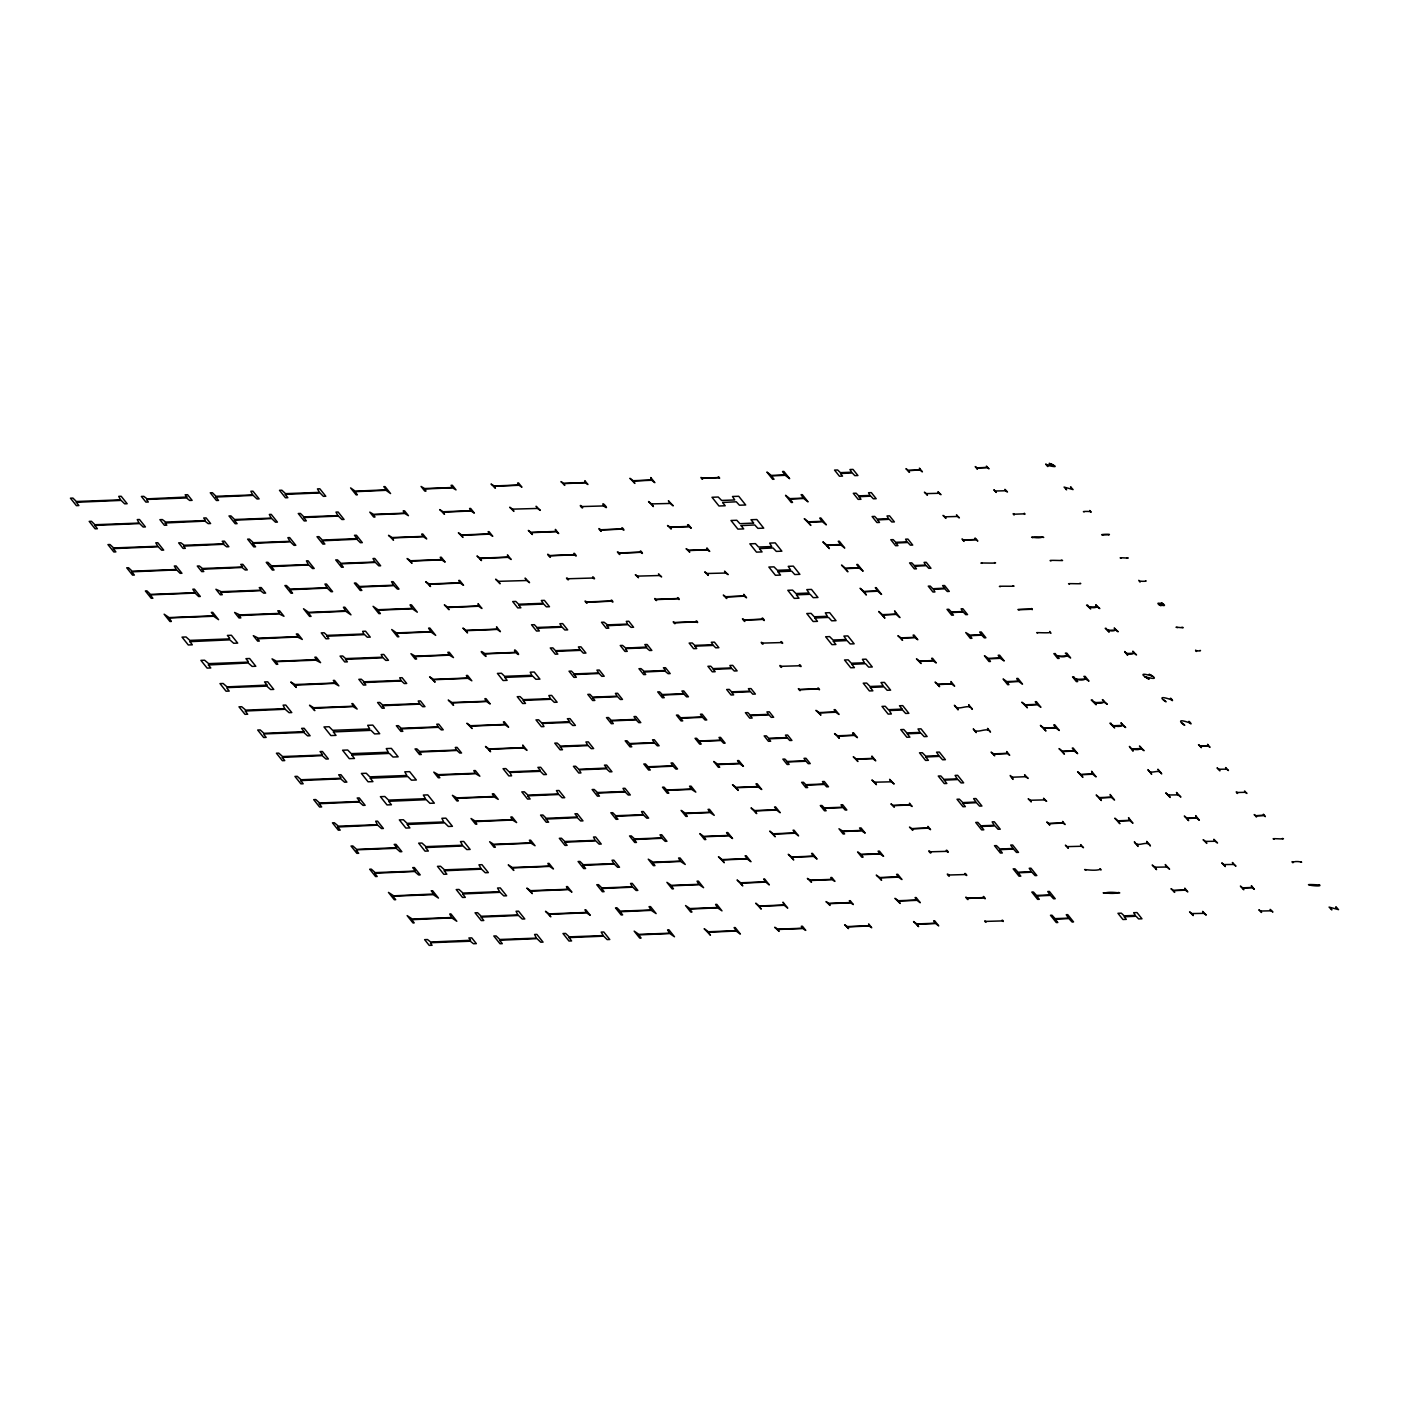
<?xml version="1.0" encoding="UTF-8"?>
<svg xmlns="http://www.w3.org/2000/svg" width="1409" height="1409" viewBox="0 0 1409 1409"><rect width="100%" height="100%" fill="white"/><g stroke="black" fill="none" stroke-linecap="round" stroke-linejoin="round"><path stroke-width="1.5" d="M165.152 522.986L205.01 521.136L208.18 523.62L210.593 523.532L206.119 517.913L203.706 518.001L205.344 520.097L204.569 520.573L165.681 522.052L162.334 519.569L159.921 519.657L164.395 525.275L166.808 525.187L165.17 523.126M186.833 497.042L147.082 498.856L143.806 496.355L141.393 496.444L145.902 502.097L148.315 502.009L146.642 499.825L147.61 499.42L186.499 497.958L189.687 500.459L192.1 500.354L187.591 494.7L185.178 494.788L186.851 496.972M208.391 664.978L248.231 662.987L252.141 666.404L255.804 666.263L249.622 658.514L245.959 658.655L248.336 661.649L247.561 662.16L208.673 663.621L204.587 660.222L200.923 660.363L207.105 668.095L210.769 667.972L208.373 664.907M266.882 685.126L227.043 686.87L223.133 683.488L219.998 683.594L226.074 691.203L229.191 691.079L226.831 688.085L227.782 687.592L266.812 686.13L270.616 689.529L273.751 689.406L267.675 681.797L264.557 681.921L266.935 685.003M294.622 685.214L334.479 683.365L338.865 685.866L334.497 680.388L333.334 680.424L335.025 682.572L334.056 683.066L295.08 684.527L290.782 682.026L296.313 687.469L294.64 685.32M316.532 659.518L276.71 661.332L272.043 658.848L276.411 664.326L277.767 664.273L276.076 662.089L276.868 661.649L315.827 660.169L320.583 662.653L316.215 657.175L314.859 657.228L316.549 659.447M303.974 731.588L264.011 733.332L260.189 729.932L257.706 730.038L263.659 737.506L266.142 737.4L263.8 734.459L264.733 733.895L303.78 732.451L307.602 735.85L310.086 735.745L304.133 728.277L301.632 728.383L304.027 731.465M337.808 826.995L377.7 825.146L381.522 828.545L383.389 828.474L377.542 821.148L375.675 821.218L377.348 824.705L338.424 826.167L334.338 822.768L332.471 822.838L338.319 830.183L340.185 830.112L337.808 827.065M396.563 847.654L356.671 849.398L352.831 845.964L351.035 846.034L356.882 853.361L358.679 853.29L356.301 850.296L357.252 849.786L396.228 848.324L400.05 851.74L401.847 851.67L395.999 844.343L394.203 844.414L396.616 847.514M411.763 919.707L451.725 917.858L456.815 921.275L450.968 913.948L449.753 913.983L451.549 917.523L412.221 919.02L407.131 915.603L412.978 922.93L414.193 922.877L411.763 919.778M433.655 894.01L393.71 895.825L388.461 892.408L394.309 899.735L395.682 899.682L393.27 896.652L394.221 896.124L433.215 894.662L438.463 898.079L432.616 890.752L431.242 890.805L433.673 893.94M470.5 940.279L430.678 942.022L427.491 939.539L424.637 939.644L429.217 945.386L432.07 945.28L430.432 943.22L431.383 942.691L470.289 941.23L473.477 943.731L476.33 943.625L471.751 937.866L468.898 937.971L470.553 940.155M646.608 647.048L625.755 648.07L622.514 645.41L620.259 645.498L624.997 651.434L627.252 651.345L625.473 649.073L626.424 648.58L646.449 647.858L649.584 650.5L651.839 650.43L647.101 644.477L644.846 644.565L646.643 646.907M131.83 571.825L176.689 569.905L180.158 573.34L181.937 573.269L176.09 565.942L174.293 566.013L176.354 569.5L132.147 571.173L128.501 567.739L126.722 567.809L132.569 575.136L134.348 575.066L131.83 571.895M213.816 615.768L169.115 617.582L164.131 614.183L169.978 621.51L171.37 621.457L169.15 617.952L213.675 616.261L218.571 619.678L212.706 612.351L211.332 612.404L213.886 615.645M322.344 540.792L356.864 539.26L360.352 542.694L362.307 542.624L356.424 535.244L354.469 535.314L356.988 538.52M354.962 491.706L386.013 490.314L390.575 493.555L385.027 486.598L383.812 486.651L386.225 489.716M356.97 538.59L322.362 540.07L318.98 536.653L317.007 536.723L322.908 544.103L324.863 544.033L322.344 540.862M386.172 489.839L355.174 491.142L350.594 487.901L356.16 494.858L357.358 494.806L354.962 491.776M540.228 770.547L509.089 771.85L505.831 768.592L503.066 768.698L508.843 775.919L511.608 775.831L509.864 772.484L540.334 771.339L543.68 774.615L546.445 774.51L540.669 767.271L537.903 767.377L540.299 770.424M569.553 721.69L541.672 722.87L538.573 719.805L536.001 719.911L541.408 726.674L543.98 726.586L542.236 723.469L569.43 722.447L572.794 725.494L575.383 725.406L569.976 718.625L567.387 718.731L569.606 721.567M546.216 819.069L577.303 817.678L580.649 820.954L582.974 820.866L577.267 813.715L574.96 813.803L577.355 816.868M577.285 816.991L546.252 818.294L542.905 815.018L540.58 815.106L546.287 822.257L548.612 822.169L546.216 819.14M606.663 768.064L578.817 769.296L575.629 766.249L573.445 766.32L578.782 773.013L580.966 772.925L579.152 769.825L606.416 768.786L609.78 771.833L611.964 771.762L606.627 765.069L604.443 765.157L606.663 767.993M620.207 911.764L651.257 910.373L656.118 913.596L650.518 906.603L649.021 906.656L651.028 909.985L620.295 911.147L617.019 907.854L615.522 907.907L621.122 914.917L622.619 914.864L620.207 911.834M689.741 909.122L717.586 907.836L721.989 910.866L716.811 904.367L715.578 904.402L717.48 907.502L689.952 908.558L685.549 905.547L690.727 912.028L691.96 911.993L689.741 909.192M722.641 502.467L736.308 501.798L739.443 505.215L745.678 504.986L738.721 496.267L732.486 496.496L734.741 499.948L721.655 500.459L718.238 497.025L712.003 497.271L718.96 505.99L725.195 505.761L722.641 502.537M741.116 525.627L754.766 524.958L757.901 528.357L763.713 528.146L756.827 519.516L751.015 519.727L753.586 522.986M753.568 523.056L739.936 523.69L736.801 520.273L731.007 520.485L737.893 529.115L743.688 528.903L741.152 525.733M944.576 588.134L932.793 588.733L930.239 586.074L928.267 586.144L932.969 592.027L934.942 591.956L933.462 589.226L944.77 588.821L947.306 591.498L949.279 591.41L944.576 585.528L942.603 585.598L944.576 588.099M901.971 709.114L888.357 709.678L885.222 706.279L881.999 706.402L888.146 714.099L891.369 713.976L889.29 710.523L902.588 710.048L905.635 713.447L908.858 713.324L902.729 705.627L899.488 705.75L902.059 708.974M987.145 467.436L977.018 467.823L975.222 466.573L977.37 469.25L977.053 467.964L987.233 467.577L989.03 468.81L986.388 466.15L987.304 467.295M1052.981 464.952L1046.94 465.146M1013.969 514.479C1015.061 516.416 1011.38 512.066 1014.198 514.32M1065.82 488.483L1066.595 489.839L1064.077 487.074L1073.077 489.592L1070.576 486.827L1071.351 488.166M1024.325 513.686C1023.867 512.031 1025.893 515.712 1024.29 513.792M975.961 539.665L963.316 539.999L976.014 539.506L977.811 541.074L974.993 538.079L976.032 539.4M1084.137 511.819C1081.971 511.626 1084.701 511.185 1090.302 511.555M1000.372 586.655C994.278 585.739 1019.57 586.672 1012.912 585.933M1102.666 534.909L1108.813 534.751M1069.466 584.048C1063.989 583.027 1085.37 584.383 1079.875 583.273M1126.953 557.753C1132.906 558.721 1116.087 557.066 1121.141 558.175M1031.564 609.075C1033.396 611.171 1030.648 607.173 1031.582 608.987M1196.329 650.94C1197.474 652.86 1193.899 648.598 1196.523 650.817M1237.19 792.756C1238.881 795.328 1234.055 789.85 1237.419 792.598M1245.169 792.193L1244.517 791.013L1246.93 793.443L1245.274 792.316L1237.313 792.492M1292.705 862.326C1293.814 863.964 1290.485 860.335 1292.934 862.185M1319.335 884.958C1292.599 883.179 1324.337 887.934 1319.388 884.834M707.441 573.692L708.304 575.383L704.711 571.895L707.195 573.498L725.741 573.023L728.136 574.625L724.543 571.156L725.494 572.811M1005.779 490.755L1004.934 489.346L1007.47 492.005L1005.779 490.755L995.353 491.001L993.803 489.768L996.339 492.428L995.423 491.283M762.921 643.261C763.907 646.502 758.729 640.091 762.78 643.103L781.132 642.574C785.042 645.463 780.251 639.439 780.991 642.416M1061.259 560.218C1068.11 561.099 1045.372 559.672 1050.973 560.87M781.431 666.457C782.559 669.786 777.328 663.252 781.326 666.298L799.607 665.77C803.5 668.764 798.568 662.389 799.484 665.612M1037.64 632.888C1032.885 632.165 1046.006 633.24 1050.374 632.553M1081.478 846.122L1080.562 844.625L1083.503 847.725L1081.496 846.263L1067.194 846.633L1065.38 845.189L1068.304 848.306L1067.564 846.791M1100.006 869.318C1099.196 867.257 1102.948 871.502 1099.936 869.459C1093.648 871.519 1080.21 868.508 1086.057 869.969M1002.239 920.764C1001.341 918.545 1005.251 923.018 1002.169 920.922L985.965 921.398C982.954 918.985 986.441 924.163 986.071 921.521M1300.771 861.762C1303.818 863.294 1298.658 860.335 1292.846 862.079M1260.896 911.183L1261.566 912.468L1258.836 909.791L1260.65 911.042L1271.147 910.813L1272.891 912.046L1270.161 909.369L1270.83 910.672M1331.065 908.541L1331.84 909.897L1329.074 907.097L1338.55 909.633L1335.785 906.832L1336.665 908.171M582.393 506.729C583.978 511.009 577.074 502.608 582.252 506.553L603.651 505.937C611.383 511.995 600.234 499.068 603.492 505.743M659.218 575.312L658.479 573.886L661.631 576.897L659.377 575.524L637.661 576.122L635.318 574.749L638.471 577.76L637.907 576.316M1214.893 841.085L1213.871 839.288L1217.535 842.987L1215.122 841.279L1205.452 841.402L1203.127 839.694L1206.809 843.392L1205.945 841.596M1233.403 864.281L1232.382 862.502L1235.94 866.183L1233.632 864.457L1223.875 864.58L1221.744 862.889L1225.302 866.588L1224.456 864.774M498.945 581.565L500.036 583.802L495.616 579.187L498.504 581.336L526.561 580.526L529.555 582.692L525.117 578.077L526.209 580.314M1136.957 844.185L1138.049 846.457L1134.351 841.825C1137.31 848.465 1147.472 839.341 1150.413 845.981L1146.715 841.349L1147.983 843.604M1155.45 867.38L1156.542 869.652L1152.192 865.038L1155.045 867.204L1166.934 867.011L1169.593 869.159L1165.243 864.545L1166.441 866.799M651.891 504.123L653.389 506.588L648.545 501.516L651.451 503.911L670.244 503.453L673.238 505.849L668.394 500.776L669.979 503.242M926.594 493.749L927.421 495.211L924.392 492.199L926.418 493.608L939.028 493.291L940.983 494.7L937.971 491.688L939.01 492.991M957.345 516.346L956.464 514.884L959.37 517.896L957.504 516.469L944.946 516.804L943.026 515.395L945.932 518.389L944.893 517.085M982.126 563.318C975.028 562.49 1000.901 563.723 994.543 562.578M1177.607 627.621C1170.932 626.301 1187.963 628.749 1181.922 627.199M1170.844 699.41C1168.801 695.324 1175.476 703.39 1170.879 699.568C1150.29 692.752 1173.169 706.79 1163.693 699.833M1189.355 722.606C1187.03 718.273 1194.163 726.903 1189.372 722.747C1169.047 715.666 1191.908 730.795 1182.204 723.028M891.052 781.608L889.607 779.318L894.134 784.02L891.298 781.801L874.725 782.206L871.889 779.987L876.416 784.69L875.059 782.4M1030.525 800.4L1031.265 801.932L1028.183 798.797L1030.314 800.259L1044.615 799.889L1046.658 801.351L1043.558 798.234L1044.316 799.748M1219.208 769.402L1219.912 770.864L1217.059 767.87L1218.838 769.261L1226.57 769.138L1228.454 770.547L1225.583 767.553L1226.306 769.015M930.592 851.969C932.124 855.809 925.907 848.165 930.451 851.793L946.619 851.353C951.022 854.911 945.263 847.549 946.496 851.195M949.067 875.148C950.67 878.952 944.506 871.396 948.961 875.007L965.147 874.549C969.392 877.983 963.844 870.903 965.024 874.39M568.426 578.94C569.218 582.146 563.882 575.735 568.267 578.747L592.784 578.025C597.187 581.124 591.78 574.467 592.713 577.813M1192.349 913.772L1193.212 915.586L1189.566 911.87L1191.855 913.578L1203.797 913.349L1206.263 915.093L1202.617 911.376L1203.48 913.191M969.868 706.966L968.67 704.711L972.369 709.361C969.181 702.316 957.627 712.249 954.386 705.257L958.085 709.889L956.975 707.635M988.361 730.161L987.515 728.365L990.509 732.099C987.357 725.97 976.56 735.005 973.267 728.893L976.261 732.627L975.046 731.13M1012.472 777.204L1025.629 776.711L1028.147 778.437L1024.59 774.756L1025.347 776.57M1024.096 513.845L1014.11 514.215M512.876 509.371L513.898 511.379L509.688 507.222L512.524 509.142L537.375 508.455L540.316 510.375L536.107 506.236L537.111 508.226M1150.448 772.026L1151.664 774.298L1147.93 769.613C1150.325 775.778 1159.29 767.764 1161.685 773.911L1157.934 769.226L1159.167 771.498M1168.924 795.204L1170.139 797.459L1165.736 792.862L1168.343 794.993L1178.118 794.887L1180.883 797.054L1176.48 792.457L1177.695 794.711M1138.807 580.297L1140.057 582.146M1049.758 631.426L1050.973 633.275M1196.417 650.676C1201.437 651.469 1200.679 650.183 1199.975 650.43M1139.441 581.089C1144.936 581.706 1147.454 580.913 1145.587 580.825M1053.034 464.847C1039.384 459.633 1068.163 470.078 1047.31 465.305C1049.723 469.549 1043.312 461.095 1046.834 465.076M1090.055 511.238C1088.364 508.49 1092.979 514.285 1090.337 511.59M1108.83 534.768C1112.652 533.835 1097.576 534.416 1102.648 534.997M1282.366 838.425C1288.108 839.799 1268.47 837.827 1274.212 839.148M424.461 489.011L426.011 491.019L424.761 491.072L421.062 486.44L424.637 488.536L452.13 487.514L451.074 485.312L452.324 485.26L456.023 489.892L452.448 487.796L424.479 488.993M442.937 512.207L444.522 514.25L439.714 509.6L443.13 511.749L470.676 510.71L469.584 508.473L470.641 508.438L474.375 513.123L470.976 510.974L442.937 512.207M461.43 535.385L462.997 537.41L458.365 532.813L461.641 534.944L489.275 533.905L488.113 531.686L489.046 531.651L492.763 536.301L489.469 534.152L461.483 535.314M479.958 558.563L481.526 560.606L476.982 555.991L480.17 558.158L507.927 557.083L507.451 554.847L511.15 559.496L507.962 557.348L479.976 558.528M759.504 548.665L762.058 551.923L756.492 552.134L749.87 543.839L755.418 543.627L758.57 547.027L771.745 546.551L769.666 543.099L775.232 542.888L781.854 551.183L776.306 551.395L773.065 547.978L759.539 548.594M771.463 475.978L774.017 479.254L772.678 479.307L766.901 472.068L771.304 475.414L784.919 474.903L782.541 471.487L783.88 471.434L789.656 478.673L785.165 475.309L771.498 475.925M777.979 571.79L780.533 575.083L775.426 575.277L768.874 567.052L773.981 566.858L777.416 570.293L790.519 569.782L788.212 566.33L793.32 566.136L799.872 574.344L794.764 574.537L791.699 571.138L778.015 571.737M789.956 499.156L792.51 502.432L791.277 502.485L785.535 495.281L789.833 498.627L803.447 498.117L801.069 494.7L802.302 494.647L808.044 501.851L803.658 498.487L789.991 499.103M796.437 594.933L798.973 598.209L794.271 598.385L787.825 590.301L792.545 590.124L795.962 593.541L809.083 593.013L806.776 589.596L811.496 589.42L817.942 597.486L813.222 597.663L810.175 594.281L796.508 594.845M808.449 522.352L810.862 525.434L804.257 518.671L808.326 521.823L821.975 521.312L819.739 518.072L820.901 518.036L826.343 524.852L822.275 521.682L808.449 522.352M814.913 618.075L817.467 621.351L813.134 621.51L806.776 613.531L811.091 613.373L814.243 616.772L827.382 616.297L825.322 612.827L829.654 612.668L836.013 620.647L831.68 620.805L828.545 617.406L814.983 617.987M826.96 545.53L829.39 548.629L822.874 541.849L826.872 545.036L840.486 544.526L838.232 541.267L839.306 541.232L844.748 548.048L840.662 544.86L826.995 545.459M833.353 641.236L835.907 644.494L831.944 644.635L825.656 636.762L829.619 636.604L833.036 640.021L846.193 639.492L843.885 636.075L847.848 635.917L854.153 643.807L850.191 643.948L847.038 640.567L833.353 641.236M845.488 568.708L847.901 571.807L841.525 565.062L845.418 568.25L858.979 567.739L856.742 564.498L857.711 564.445L863.118 571.226L859.138 568.038L845.488 568.672M851.846 664.379L854.4 667.637L850.754 667.778L844.537 659.993L848.183 659.852L851.318 663.234L864.474 662.758L862.431 659.306L866.059 659.165L872.277 666.968L868.649 667.109L865.513 663.709L851.864 664.343M859.014 496.761L860.952 499.279L858.169 499.385L853.308 493.309L856.108 493.203L858.645 495.845L869.987 495.44L868.525 492.727L871.326 492.622L876.169 498.698L873.369 498.804L870.832 496.162L859.05 496.708M863.946 591.886L866.376 594.985L860.089 588.258L863.893 591.445L877.578 590.917L875.288 587.676L876.169 587.641L881.576 594.422L877.666 591.216L863.999 591.815M877.525 519.921L879.48 522.44L876.944 522.545L872.118 516.522L874.672 516.416L877.226 519.076L888.48 518.671L887.018 515.958L889.555 515.853L894.38 521.894L891.827 521.982L889.273 519.322L877.525 519.921M882.492 615.064L884.905 618.164L878.723 611.471L882.439 614.641L896.071 614.113L894.592 610.872L899.946 617.6L896.142 614.394L882.492 615.064M895.983 543.099L897.938 545.618L895.596 545.706L890.823 539.717L893.165 539.629L895.719 542.289L907.044 541.884L905.582 539.171L907.924 539.083L912.697 545.072L910.355 545.16L907.801 542.5L896.018 543.029M901.003 638.277L902.588 640.338L897.885 635.688L901.02 637.837L914.3 637.361L913.102 635.107L914.071 635.072L917.823 639.756L914.582 637.608L901.073 638.189M907.308 733.878L909.879 737.154L906.868 737.259L900.756 729.615L903.768 729.492L906.815 732.891L920.077 732.433L918.016 728.964L921.028 728.84L927.122 736.502L924.11 736.608L920.975 733.208L907.343 733.807M914.511 566.259L916.466 568.796L914.318 568.866L909.58 562.931L911.729 562.843L914.282 565.502L925.537 565.097L924.075 562.385L926.224 562.297L930.962 568.25L928.813 568.32L926.259 565.661L914.547 566.189M919.478 661.455L921.081 663.533L916.449 658.884L919.531 661.05L932.917 660.557L931.648 658.302L932.529 658.267L936.263 662.952L933.11 660.786L919.478 661.455M925.819 757.038L928.372 760.314L925.572 760.42L919.513 752.811L922.296 752.705L925.731 756.14L938.905 755.594L936.527 752.177L939.327 752.071L945.386 759.68L942.603 759.786L939.451 756.369L925.819 757.003M944.294 780.199L946.83 783.474L944.277 783.563L938.271 776.042L940.842 775.954L943.889 779.336L957.151 778.878L955.091 775.408L957.644 775.32L963.633 782.84L961.079 782.928L957.944 779.529L944.329 780.146M951.498 612.598L953.453 615.134L951.691 615.187L947.024 609.34L948.803 609.287L951.357 611.946L962.594 611.541L961.114 608.811L962.875 608.758L967.543 614.588L965.781 614.659L963.228 611.999L951.498 612.598M962.787 803.377L965.341 806.635L962.999 806.723L957.028 799.255L959.37 799.167L962.805 802.584L975.979 802.038L973.601 798.639L975.944 798.551L981.914 806.018L979.554 806.107L976.419 802.707L962.823 803.306M969.973 635.776L971.946 638.295L970.361 638.365L965.729 632.553L970.149 635.177L981.439 634.702L979.66 632.042L981.245 631.972L985.877 637.766L984.292 637.837L981.721 635.177L970.008 635.706M981.245 826.537L983.799 829.813L981.65 829.883L975.732 822.469L977.864 822.38L980.928 825.78L994.226 825.304L992.165 821.852L994.296 821.764L1000.231 829.197L998.083 829.267L994.948 825.868L981.245 826.502M988.466 658.936L990.439 661.473L989.012 661.526L984.433 655.766L988.308 658.355L999.65 657.968L998.188 655.255L999.597 655.203L1004.194 660.944L1000.231 658.338L988.502 658.884M993.504 754.202L994.736 755.823L991.091 752.124L993.68 753.85L1006.801 753.375L1006.731 751.525L1009.707 755.259L1007.206 753.533L993.521 754.167M999.756 849.697L1002.327 852.973L1000.372 853.044L994.49 845.682L996.427 845.594L999.862 849.011L1013.036 848.482L1010.658 845.065L1012.613 844.995L1018.496 852.375L1016.541 852.445L1013.494 849.046L999.756 849.697M1018.249 872.875L1020.803 876.151L1019.042 876.204L1013.177 868.877L1014.956 868.825L1018.002 872.206L1031.353 871.731L1029.204 868.279L1030.965 868.208L1036.813 875.535L1035.051 875.605L1031.899 872.206L1018.284 872.805M1025.453 705.293L1027.408 707.811L1021.772 702.193L1025.347 704.782L1036.954 704.359L1035.245 701.682L1036.372 701.647L1040.899 707.3L1037.218 704.694L1025.453 705.293M1036.725 896.054L1039.261 899.312L1037.64 899.382L1031.828 892.091L1033.449 892.038L1036.513 895.419L1049.987 894.944L1047.75 891.492L1049.388 891.439L1055.2 898.713L1053.562 898.783L1050.409 895.384L1036.725 896.018M1043.963 728.471L1045.918 731.007L1040.388 725.371L1043.875 727.995L1055.464 727.572L1053.756 724.878L1054.777 724.842L1059.286 730.496L1055.711 727.872L1043.999 728.4M1055.235 919.232L1057.807 922.508L1056.31 922.56L1050.498 915.286L1051.995 915.234L1055.059 918.633L1068.55 918.14L1066.243 914.688L1067.723 914.635L1073.535 921.909L1072.055 921.979L1068.885 918.562L1055.253 919.196M1062.474 751.649L1064.429 754.167L1059.022 748.584L1062.404 751.191L1074.045 750.75L1072.267 748.091L1073.182 748.056L1077.656 753.674L1074.204 751.05L1062.492 751.613M1080.95 774.827L1082.905 777.363L1077.603 771.78L1080.897 774.404L1092.591 773.964L1091.64 771.251L1096.114 776.87L1092.732 774.228L1080.985 774.774M1099.425 798.022L1101.38 800.541L1096.184 794.993L1099.39 797.6L1111.12 797.159L1110.116 794.465L1114.554 800.03L1111.349 797.441L1099.443 797.987M1117.971 821.2L1119.926 823.719L1114.801 818.189L1117.953 820.795L1129.666 820.337L1128.503 817.66L1132.942 823.243L1129.719 820.602L1117.989 821.165M327.011 636.252L328.861 638.664L325.972 638.788L321.27 632.888L324.158 632.782L327.011 635.371L363.874 633.98L362.641 631.338L365.547 631.214L370.25 637.115L367.344 637.22L364.596 634.631L327.029 636.216M333.369 731.958L336.011 735.375L330.886 735.568L324 726.938L329.125 726.745L332.683 730.32L369.704 728.929L367.679 725.3L372.804 725.107L379.69 733.719L374.565 733.913L371.007 730.338L333.387 731.923M345.504 659.43L347.371 661.843L344.729 661.931L340.08 656.101L342.704 655.995L345.645 658.584L382.579 657.193L381.152 654.551L383.794 654.445L388.444 660.293L385.819 660.398L383.072 657.809L345.522 659.394M351.774 755.03L354.452 758.465L349.309 758.658L342.581 750.222L347.706 750.028L351.281 753.639L388.32 752.247L386.26 748.584L391.385 748.39L398.131 756.827L393.005 757.02L389.342 753.41L351.774 755.03M364.015 682.59L365.847 684.985L363.434 685.073L358.855 679.332L361.268 679.226L364.191 681.797L401.089 680.406L399.698 677.782L402.111 677.694L406.69 683.453L404.277 683.541L401.442 680.97L364.033 682.555M370.285 778.191L372.927 781.625L368.066 781.801L361.409 773.453L366.27 773.277L369.827 776.852L406.831 775.478L404.788 771.815L409.649 771.639L416.324 779.987L411.463 780.163L407.8 776.57L370.285 778.173M382.491 705.75L384.34 708.163L382.156 708.234L377.594 702.527L379.796 702.457L382.72 705.028L419.618 703.619L418.226 700.995L420.41 700.925L424.954 706.631L422.77 706.702L419.935 704.13L382.508 705.715M388.761 801.351L391.42 804.768L386.999 804.926L380.412 796.666L384.833 796.508L388.567 800.101L425.536 798.692L423.334 795.063L427.755 794.887L434.342 803.148L429.921 803.306L426.275 799.713L388.796 801.281M400.984 728.929L402.833 731.324L400.878 731.394L396.352 725.741L398.324 725.67L401.248 728.242L438.146 726.85L436.755 724.226L438.71 724.138L443.219 729.809L441.264 729.88L438.428 727.308L401.001 728.893M419.477 752.089L421.309 754.502L419.53 754.555L415.056 748.954L416.835 748.884L419.583 751.455L456.516 750.064L455.283 747.439L457.062 747.369L461.553 752.987L459.774 753.04L456.939 750.469L419.495 752.054M437.97 775.285L439.837 777.715L438.287 777.768L433.778 772.114L438.269 774.651L475.22 773.259L473.794 770.6L475.326 770.547L479.853 776.2L475.538 773.664L437.97 775.249M456.463 798.463L458.312 800.876L456.886 800.928L452.412 795.328L456.78 797.864L493.749 796.472L492.322 793.813L493.749 793.76L498.222 799.379L494.031 796.842L456.481 798.427M474.992 821.641L476.858 824.071L475.52 824.124L471.029 818.506L475.15 821.06L512.066 819.686L510.815 817.009L512.154 816.973L516.627 822.574L512.524 820.02L474.992 821.641M493.449 844.819L495.316 847.249L494.066 847.285L489.627 841.719L493.626 844.273L530.612 842.881L529.379 840.222L530.612 840.187L535.068 845.752L531.052 843.198L493.467 844.784M511.978 868.014L513.845 870.445L508.244 864.915L512.348 867.468L549.281 866.077L547.854 863.418L549.017 863.382L553.455 868.948L549.528 866.394L511.995 867.979M530.453 891.192L532.32 893.641L526.807 888.11L530.647 890.664L567.827 889.273L566.4 886.613L567.475 886.578L571.913 892.144L568.074 889.572L530.471 891.157M548.964 914.388L550.831 916.819L545.494 911.288L549.158 913.877L586.496 912.433L584.911 909.809L585.809 909.774L590.248 915.339L586.479 912.768L548.964 914.388M215.929 497.06L218.518 500.424L216.422 500.494L210.276 492.798L212.372 492.71L216.053 496.285L252.687 494.929L250.872 491.265L252.968 491.195L259.115 498.892L257.019 498.962L253.233 495.387L215.947 497.025M234.458 520.238L237.082 523.637L235.18 523.708L228.998 515.958L230.9 515.888L234.616 519.498L271.18 518.125L269.33 514.444L271.233 514.373L277.414 522.105L275.512 522.193L271.708 518.565L234.475 520.203M252.951 543.416L255.557 546.798L253.779 546.868L247.632 539.171L249.411 539.101L253.391 542.712L289.955 541.32L287.876 537.657L289.655 537.586L295.802 545.283L294.023 545.353L290.219 541.743L252.986 543.346M271.409 566.594L274.033 569.993L272.395 570.064L266.248 562.35L267.886 562.297L271.602 565.907L308.342 564.533L306.422 560.852L308.043 560.782L314.189 568.479L312.551 568.549L308.747 564.939L271.409 566.594M289.937 589.79L292.544 593.171L291.011 593.224L284.9 585.563L286.432 585.51L290.131 589.103L327.011 587.729L324.933 584.066L326.465 584.013L332.577 591.657L331.045 591.71L327.24 588.117L289.972 589.719M308.448 612.968L311.054 616.367L309.628 616.42L303.516 608.758L308.659 612.316L345.592 610.907L343.426 607.261L344.853 607.209L350.964 614.852L345.733 611.295L308.483 612.897M407.289 824.547L409.878 827.911L405.862 828.069L399.346 819.897L403.361 819.739L407.06 823.332L443.712 821.958L441.88 818.294L445.896 818.153L452.412 826.308L448.397 826.467L444.716 822.874L407.324 824.476M425.747 847.654L428.336 851.018L425.042 851.142L418.667 843.163L421.96 843.04L425.923 846.615L462.504 845.224L460.444 841.578L463.737 841.455L470.113 849.433L466.819 849.557L463.033 845.981L425.817 847.549M444.258 870.815L446.847 874.179L443.817 874.302L437.477 866.359L440.524 866.253L444.487 869.829L481.015 868.437L478.954 864.791L481.984 864.686L488.324 872.611L485.277 872.735L481.508 869.159L444.293 870.762M462.698 893.975L465.287 897.357L462.539 897.463L456.234 889.572L458.999 889.466L462.98 893.059L499.596 891.65L497.536 888.022L500.283 887.917L506.588 895.789L503.823 895.895L500.036 892.32L462.716 893.958M481.191 917.136L483.78 920.5L481.279 920.588L475.062 912.803L477.563 912.697L481.244 916.273L517.878 914.917L516.064 911.253L518.547 911.165L524.782 918.95L522.281 919.055L518.512 915.48L481.226 917.083M499.702 940.314L502.273 943.66L500.001 943.748L493.819 935.999L496.091 935.928L499.79 939.486L536.389 938.13L534.575 934.466L536.864 934.378L543.046 942.128L540.757 942.216L536.988 938.641L499.737 940.243M414.81 656.647L416.588 658.972L415.197 659.025L410.935 653.688L415.127 656.118L449.136 654.833L447.833 652.297L449.224 652.244L453.487 657.58L449.383 655.15L414.81 656.647M433.303 679.825L435.099 682.185L429.604 676.848L433.62 679.314L467.753 678.028L466.344 675.475L467.541 675.422L471.839 680.811L467.911 678.328L433.338 679.754M493.978 486.334L495.404 488.183L491.054 484.027L494.189 485.946L518.671 485.031L517.579 483.023L518.565 482.988L521.929 487.197L518.97 485.277L493.995 486.299M451.796 703.003L453.592 705.363L448.238 700.062L451.954 702.51L486.175 701.242L484.872 698.688L485.964 698.635L490.209 703.972L486.404 701.523L451.849 702.95M470.307 726.199L472.103 728.559L466.872 723.257L470.465 725.723L504.862 724.42L503.383 721.884L504.352 721.848L508.614 727.167L504.915 724.702L470.307 726.199M530.982 532.708L532.408 534.557L528.305 530.418L531.14 532.355L555.78 531.422L555.375 529.397L558.704 533.571L555.868 531.633L530.982 532.708M488.782 749.394L490.596 751.737L485.489 746.435L488.958 748.919L523.461 747.598L522.757 745.044L527.001 750.381L523.532 747.897L488.835 749.324M518.759 605.095L520.854 607.79L517.772 607.913L512.7 601.555L515.782 601.432L518.6 604.232L543.187 603.299L541.32 600.481L544.402 600.357L549.475 606.715L546.393 606.821L543.663 604.021L518.776 605.06M563.512 483.692L564.798 485.383L560.958 481.579L563.67 483.357L585.052 482.547L584.858 480.68L587.923 484.52L585.211 482.741L563.565 483.639M549.492 555.886C553.226 560.941 543.61 550.796 549.757 555.551L574.132 554.635C572.618 549.897 579.152 559.285 574.467 554.829L549.528 555.851M537.252 628.255L539.33 630.933L536.53 631.038L531.528 624.786L534.328 624.68L536.97 627.463L561.539 626.547L559.866 623.711L562.667 623.606L567.668 629.876L564.868 629.982L562.138 627.181L537.269 628.22M555.745 651.416L557.823 654.111L555.252 654.199L550.285 647.981L552.856 647.893L555.498 650.676L580.068 649.76L578.394 646.925L580.966 646.837L585.933 653.054L583.344 653.142L580.631 650.342L555.762 651.381M600.498 530.066C603.845 534.575 595.144 525.522 600.762 529.749L622.003 528.956C620.647 524.694 626.776 533.078 622.232 529.115L600.516 530.031M586.479 602.277C589.068 605.87 581.917 598.596 586.743 601.942L611.189 601.027C610.608 597.575 615.257 604.514 611.418 601.203L586.496 602.242M574.238 674.576L576.334 677.271L573.956 677.359L569.042 671.195L571.402 671.107L574.22 673.907L598.755 672.956L596.905 670.138L599.283 670.05L604.197 676.232L601.837 676.32L599.107 673.52L574.273 674.559M619.009 553.261C622.426 557.665 613.813 548.823 619.291 552.944L640.514 552.152C639.175 547.925 645.216 556.396 640.725 552.31L619.079 553.191M592.731 697.754L594.827 700.449L592.678 700.52L587.8 694.408L589.931 694.32L592.573 697.12L617.124 696.205L615.434 693.369L617.582 693.281L622.461 699.41L620.33 699.48L617.6 696.68L592.749 697.719M611.207 720.932L613.302 723.61L611.347 723.698L606.486 717.621L608.441 717.533L611.259 720.334L635.829 719.4L633.98 716.582L635.935 716.512L640.778 722.588L638.823 722.658L636.111 719.858L611.207 720.932M656.048 599.653C658.302 602.946 651.768 596.289 656.312 599.318L677.518 598.526C676.972 595.267 681.604 601.784 677.747 598.702L656.066 599.618M629.7 744.093L631.778 746.788L629.999 746.858L625.191 740.817L626.97 740.764L629.594 743.547L654.199 742.631L652.508 739.795L654.287 739.725L659.113 745.748L657.334 745.819L654.604 743.036L629.753 744.04M674.506 622.831C676.866 626.089 670.332 619.52 674.788 622.531L696.081 621.721C695.711 618.833 699.709 624.434 696.205 621.88L674.541 622.796M662.23 695.095L664.238 697.684L662.389 697.754L657.721 691.907L659.571 691.837L662.3 694.531L683.682 693.721L681.921 691.009L683.77 690.938L688.437 696.768L686.588 696.839L684.034 694.161L662.248 695.06M648.175 767.271L650.271 769.983L648.616 770.036L643.807 764.013L645.463 763.942L648.105 766.743L672.727 765.827L671.036 762.991L672.692 762.921L677.5 768.962L675.844 769.015L673.115 766.214L648.246 767.218M694.919 646.238L696.698 648.545L693.598 648.651L689.16 643.085L692.259 642.98L694.76 645.392L712.848 644.688L711.316 642.257L714.416 642.134L718.854 647.7L715.754 647.823L713.341 645.41L694.989 646.167M680.723 718.273L682.713 720.862L681.04 720.915L676.426 715.12L678.099 715.067L680.635 717.745L702.052 716.952L700.449 714.222L702.122 714.152L706.754 719.946L705.081 720.017L702.527 717.34L680.723 718.273M666.721 790.449L668.799 793.144L667.285 793.197L662.512 787.226L664.026 787.155L666.651 789.956L691.291 789.04L689.529 786.204L691.044 786.152L695.817 792.122L691.59 789.392L666.739 790.414M713.359 669.398L715.156 671.706L712.32 671.829L707.917 666.298L710.735 666.193L713.06 668.606L731.253 667.936L729.88 665.471L732.715 665.365L737.118 670.878L734.283 671.001L731.87 668.571L713.359 669.398M699.199 741.451L701.189 744.022L699.657 744.093L695.06 738.334L696.592 738.281L699.146 740.958L720.598 740.165L718.995 737.435L720.545 737.383L725.124 743.124L723.592 743.177L721.056 740.518L699.251 741.381M685.197 813.645L687.31 816.357L685.919 816.41L681.111 810.386L685.161 813.152L709.925 812.236L708.04 809.365L709.432 809.312L714.24 815.353L710.101 812.57L685.214 813.609M717.692 764.629L719.7 767.253L718.396 767.289L713.782 761.494L717.639 764.154L739.285 763.343L737.506 760.596L738.809 760.561L743.441 766.355L739.566 763.696L717.709 764.611M703.725 836.823L705.821 839.535L704.588 839.588L699.815 833.6L703.69 836.365L728.418 835.431L726.551 832.596L727.784 832.543L732.557 838.531L728.576 835.748L703.725 836.823M736.238 787.807L738.246 790.414L732.469 784.707L736.202 787.367L757.76 786.557L755.981 783.827L757.161 783.774L761.758 789.533L758.024 786.874L736.291 787.754M722.183 860.001L724.296 862.731L718.431 856.778L722.183 859.578L747.034 858.627L745.097 855.774L746.189 855.739L750.962 861.727L747.122 858.926L722.201 859.966M754.696 811.003L756.721 813.609L751.05 807.903L754.696 810.562L776.377 809.735L774.527 807.005L775.619 806.97L780.199 812.729L776.553 810.052L754.713 810.968M740.676 883.179L742.772 885.891L737.083 879.991L740.694 882.774L765.563 881.823L763.625 879.005L764.594 878.969L769.332 884.905L765.721 882.122L740.676 883.179M773.224 834.181L775.232 836.77L769.684 831.116L773.242 833.776L794.887 832.948L793.038 830.236L794.024 830.2L798.586 835.889L795.028 833.23L773.277 834.11M759.169 906.357L761.283 909.087L755.7 903.187L759.204 905.987L784.144 905.001L782.999 902.165L787.737 908.101L784.214 905.3L759.187 906.339M791.682 857.359L793.707 859.966L788.247 854.294L791.717 856.971L813.433 856.144L811.584 853.414L812.482 853.378L817.044 859.085L813.574 856.408L791.752 857.288M777.733 929.57L779.124 931.402L774.686 927.263L777.838 929.165L802.32 928.249L801.316 926.259L802.426 926.224L805.772 930.398L802.707 928.513L777.786 929.5M810.245 880.572L811.531 882.263L807.357 878.406L810.439 880.149L831.75 879.357L830.764 877.508L831.821 877.472L834.938 881.382L831.962 879.621L810.263 880.537M908.241 470.676L909.51 472.35L905.952 468.651L908.171 470.359L920.007 470.113L922.402 471.856L919.425 468.14L919.954 469.937L908.241 470.676M828.756 903.75L830.042 905.441L825.991 901.601L828.968 903.363L850.261 902.553L849.292 900.721L850.226 900.686L853.326 904.56L850.455 902.799L828.774 903.715M847.249 926.928L848.535 928.619L844.625 924.797L847.496 926.576L868.772 925.766L868.649 923.899L871.713 927.756L868.948 925.977L847.249 926.928M1057.525 656.295L1059.145 658.408L1057.719 658.461L1053.879 653.635L1055.288 653.582C1056.292 658.126 1071.668 657.756 1065.363 653.195L1066.789 653.142L1070.629 657.968L1067.141 655.819L1057.525 656.295M1076.036 679.455L1077.656 681.569L1076.388 681.621L1072.566 676.848L1073.834 676.796C1074.838 681.322 1090.143 680.97 1083.873 676.408L1085.141 676.373L1088.963 681.146L1085.617 678.997L1076.089 679.402M1094.564 702.633L1096.184 704.764L1091.253 700.026L1092.38 699.991C1093.349 704.535 1108.672 704.165 1102.366 699.604L1107.298 704.341L1104.092 702.175L1094.564 702.633M1113.022 725.811L1114.66 727.925L1109.887 723.24L1110.873 723.204C1111.877 727.748 1127.218 727.379 1120.912 722.817L1125.668 727.52L1122.603 725.353L1113.092 725.758M1131.533 748.989L1133.153 751.103L1129.402 746.418C1130.423 750.979 1145.764 750.539 1139.441 746.048L1144.055 750.698L1141.114 748.531L1131.586 748.936M1187.03 818.541L1188.65 820.654L1184.317 816.04L1187.03 818.224L1196.523 817.854L1195.642 815.617L1199.341 820.249L1196.628 818.083L1187.082 818.488M1173.45 890.735L1174.719 892.39L1171.002 888.674L1173.538 890.418L1185.039 889.977L1184.81 888.163L1187.805 891.897L1185.374 890.171L1173.503 890.664M1242.562 888.11L1243.812 889.766L1240.378 886.085L1242.579 887.811L1251.985 887.459L1251.386 885.68L1254.345 889.361L1252.037 887.635L1242.579 888.075M373.385 514.831L375.005 516.962L373.667 517.015L369.774 512.136L373.579 514.338L404.295 513.193L403.203 510.886L404.542 510.833L408.434 515.694L404.718 513.492L373.403 514.796M391.913 538.009L393.534 540.158L388.514 535.314L392.213 537.551L422.876 536.389L421.696 534.064L422.823 534.029L426.716 538.907L423.193 536.688L391.931 537.974M410.389 561.205L412.009 563.336L407.078 558.51L410.618 560.747L441.316 559.584L440.224 557.26L441.281 557.224L445.156 562.103L441.633 559.866L410.442 561.134M428.917 584.383L430.555 586.531L425.694 581.706L429.146 583.942L459.898 582.78L458.718 580.455L459.669 580.42L463.561 585.299L460.109 583.044L428.952 584.365M447.446 607.578L449.066 609.727L444.328 604.884L447.675 607.138L478.567 605.958L478.074 603.616L481.948 608.494L478.602 606.24L447.463 607.543M465.903 630.774L467.541 632.923L462.892 628.079L466.132 630.334L497.183 629.136L496.532 626.811L500.406 631.69L497.166 629.418L465.956 630.704M484.449 653.952C491.125 662.318 474.305 646.167 484.802 653.547L515.342 652.385C511.432 644.248 523.884 659.606 515.712 652.614L484.449 653.952M183.646 546.111L185.301 548.348L183.117 548.436L178.661 542.87L180.845 542.782L184.209 545.265L223.098 543.804L223.89 543.398L222.235 541.232L224.418 541.144L228.857 546.71L226.673 546.798L223.485 544.297L183.646 546.111M202.139 569.306L203.777 571.543L201.734 571.614L197.295 566.048L199.338 565.978L202.526 568.479L241.467 567.017L242.418 566.524L240.763 564.41L242.824 564.34L247.262 569.905L245.201 569.976L242.013 567.492L202.174 569.236M189.916 641.659L192.311 644.811L188.295 644.97L182.043 637.132L186.041 636.974L189.88 640.391L228.839 638.929L229.737 638.33L227.413 635.424L231.411 635.265L237.681 643.103L233.665 643.261L229.826 639.845L189.916 641.659M220.649 592.467L222.305 594.704L220.332 594.792L215.929 589.261L221.248 591.674L260.137 590.212L260.894 589.667L259.274 587.641L261.229 587.553L265.632 593.083L263.677 593.154L260.489 590.67L220.685 592.414M239.143 615.645L240.816 617.899L239.019 617.97L234.616 612.457L239.794 614.905L278.665 613.426L279.458 612.95L277.784 610.819L279.563 610.766L283.984 616.279L278.982 613.831L239.178 615.574M257.618 638.805L259.291 641.077L257.671 641.13L253.303 635.67L258.305 638.118L297.193 636.639L297.968 636.128L296.33 634.05L297.933 633.98L302.301 639.457L297.493 637.009L257.618 638.805M245.307 711.087L247.667 714.24L244.99 714.328L239.002 706.825L241.679 706.719L245.765 710.118L284.759 708.639L283.103 705.152L285.78 705.064L291.769 712.567L289.092 712.672L285.182 709.273L245.342 711.017M282.328 757.426L284.724 760.596L282.399 760.684L276.428 753.216L278.753 753.128L282.593 756.545L321.516 755.083L322.467 754.555L320.09 751.578L322.414 751.49L328.367 758.958L326.06 759.046L322.133 755.629L282.346 757.39M313.133 708.357L314.823 710.647L309.522 705.222L313.679 707.723L352.567 706.261L353.536 705.839L351.845 703.619L352.778 703.584L357.146 709.062L352.99 706.561L313.133 708.357M300.786 780.621L303.164 783.774L300.892 783.844L294.957 776.429L297.246 776.341L301.068 779.741L340.08 778.279L340.978 777.698L338.671 774.791L340.943 774.703L346.861 782.118L344.589 782.206L340.679 778.807L300.804 780.586M319.279 803.782L321.657 806.934L319.596 807.022L313.714 799.643L315.775 799.555L319.596 802.971L358.608 801.51L359.559 800.981L357.199 798.005L359.242 797.917L365.125 805.296L363.082 805.384L359.172 801.968L319.315 803.711M374.776 873.298L377.172 876.486L375.569 876.557L369.722 869.23L371.324 869.159L375.181 872.611L414.176 871.149L415.109 870.586L412.731 867.609L414.334 867.539L420.181 874.866L418.579 874.936L414.633 871.484L374.794 873.263M606.98 625.772L608.776 628.185L606.293 628.273L601.52 622.285L603.985 622.197L607.49 624.856L627.481 624.081L626.318 621.351L628.801 621.263L633.574 627.252L631.109 627.34L627.956 624.68L606.997 625.737M643.913 672.111L645.692 674.524L643.666 674.594L638.964 668.711L640.989 668.623L644.142 671.283L664.273 670.543L665.207 670.015L663.445 667.778L665.471 667.707L670.173 673.59L668.148 673.678L664.907 671.019L643.948 672.04M76.368 502.291L78.869 505.549L76.403 505.655L70.45 498.187L72.916 498.082L76.368 501.498L120.593 499.843L118.726 496.355L121.192 496.267L127.145 503.735L124.679 503.823L121.121 500.406L76.368 502.291M94.861 525.469L97.362 528.727L95.125 528.815L89.207 521.383L91.444 521.312L94.914 524.729L139.121 523.074L137.254 519.586L139.491 519.498L145.409 526.913L143.172 527.001L139.614 523.584L94.879 525.434M113.354 548.629L115.855 551.888L113.847 551.976L107.965 544.596L109.972 544.526L113.618 547.942L157.808 546.269L155.783 542.8L157.79 542.712L163.673 550.091L161.665 550.179L158.195 546.762L113.372 548.612M150.323 594.968L152.859 598.261L151.239 598.314L145.391 590.987L146.994 590.935L150.481 594.387L194.882 592.713L192.822 589.209L194.424 589.138L200.272 596.465L198.669 596.535L195.094 593.083L150.376 594.897M285.322 494.418L287.823 497.694L285.463 497.782L279.51 490.314L281.87 490.226L285.534 493.643L319.491 492.357L317.448 488.888L319.825 488.782L325.778 496.25L323.418 496.355L319.931 492.921L285.34 494.383M303.816 517.579L306.317 520.854L304.185 520.943L298.268 513.51L300.399 513.44L303.886 516.874L337.861 515.606L335.976 512.101L338.125 512.013L344.043 519.445L341.911 519.516L338.424 516.081L303.833 517.543M340.837 563.917L343.338 567.193L341.559 567.263L335.712 559.937L337.491 559.866L340.96 563.301L374.882 562.032L372.998 558.528L374.776 558.457L380.624 565.784L378.845 565.854L375.375 562.438L340.89 563.864M359.313 587.113L361.849 590.406L360.264 590.477L354.381 583.097L355.966 583.044L359.471 586.496L393.587 585.211L391.526 581.706L393.111 581.635L398.994 589.015L397.408 589.068L393.904 585.616L359.33 587.077M377.841 610.291L380.377 613.584L378.915 613.637L373.068 606.31L377.999 609.71L412.15 608.406L410.019 604.919L411.463 604.866L417.311 612.193L412.379 608.794L377.894 610.22M396.316 633.469L398.835 636.745L397.532 636.798L391.72 629.524L396.51 632.905L430.767 631.602L428.583 628.132L429.886 628.079L435.698 635.371L430.907 631.972L396.369 633.398M504.898 677.465L507.099 680.353L503.101 680.512L497.43 673.414L501.445 673.255L504.633 676.32L531.809 675.298L530.224 672.181L534.24 672.023L539.911 679.12L535.896 679.279L532.813 676.232L504.915 677.43M523.285 700.52L525.487 703.408L522.686 703.514L517.244 696.698L520.044 696.592L523.232 699.657L550.426 698.635L548.858 695.518L551.676 695.412L557.119 702.228L554.301 702.334L551.13 699.269L523.338 700.449M527.723 795.874L530.101 798.991L527.565 799.079L521.823 791.893L524.359 791.805L527.899 795.081L558.351 793.919L556.432 790.59L558.968 790.502L564.71 797.688L562.173 797.776L558.827 794.517L527.741 795.838M560.271 746.84L562.473 749.729L560.095 749.817L554.776 743.142L557.136 743.054L560.483 746.083L587.659 745.062L585.933 741.962L588.293 741.874L593.629 748.549L591.252 748.655L588.099 745.608L560.306 746.823M564.71 842.212L567.105 845.33L565.009 845.418L559.338 838.32L561.434 838.232L564.798 841.508L595.232 840.38L593.488 837.034L595.584 836.946L601.238 844.044L599.142 844.132L595.796 840.838L564.71 842.212M597.24 793.197L599.441 796.103L597.451 796.173L592.15 789.533L594.158 789.463L597.522 792.51L624.803 791.471L622.989 788.371L624.997 788.3L630.281 794.94L628.273 795.011L625.103 791.946L597.293 793.126M583.203 865.373L585.58 868.508L583.713 868.578L578.095 861.515L579.962 861.445L583.308 864.721L613.76 863.594L612.017 860.247L613.884 860.177L619.502 867.222L617.635 867.292L614.289 864.016L583.22 865.355M569.077 937.654L571.578 940.93L568.989 941.036L563.001 933.515L565.573 933.427L569.236 936.862L603.228 935.576L601.185 932.089L603.774 931.983L609.762 939.504L607.173 939.592L603.704 936.175L569.113 937.601M615.733 816.375L617.935 819.263L616.103 819.333L610.854 812.746L612.668 812.676L615.751 815.723L643.085 814.701L641.535 811.584L643.349 811.514L648.616 818.101L646.784 818.171L643.614 815.124L615.786 816.304M601.696 888.551L604.074 891.668L602.383 891.738L596.782 884.729L598.49 884.658L601.837 887.934L632.289 886.807L630.545 883.461L632.236 883.39L637.819 890.4L636.128 890.47L632.764 887.194L601.713 888.515M634.261 839.553L636.463 842.441L634.772 842.494L629.541 835.96L631.25 835.889L634.596 838.936L661.825 837.897L660.011 834.815L661.702 834.744L666.933 841.279L665.224 841.349L662.054 838.302L634.297 839.517M652.754 862.713L654.938 865.602L653.424 865.654L648.246 859.173L653.107 862.149L680.353 861.11L678.557 858.028L680.071 857.975L685.25 864.457L680.565 861.48L652.772 862.695M638.682 934.907L641.077 938.042L639.721 938.077L634.173 931.12L638.858 934.361L669.592 933.198L667.584 929.87L668.94 929.817L674.488 936.774L669.786 933.551L638.682 934.907M671.265 885.909L673.467 888.815L672.128 888.868L666.897 882.333L671.353 885.345L698.794 884.324L697.032 881.189L698.388 881.136L703.602 887.688L699.075 884.658L671.283 885.874M708.234 932.265L710.453 935.189L704.165 928.725L708.375 931.754L736.009 930.697L734.089 927.598L735.199 927.562L740.377 934.061L736.097 931.032L708.234 932.265M840.574 473.565L842.512 476.101L839.447 476.224L834.551 470.095L837.633 469.99L840.433 472.649L851.652 472.191L849.944 469.514L853.009 469.408L857.905 475.52L854.84 475.643L852.304 473.001L840.627 473.494M870.322 687.504L872.858 690.815L869.423 690.938L863.241 683.189L866.676 683.066L870.093 686.482L883.284 685.954L880.977 682.52L884.412 682.396L890.594 690.146L887.159 690.269L884.024 686.87L870.375 687.451M938.024 684.615L939.609 686.694L935.083 682.097L938.077 684.246L951.48 683.735L950.952 681.498L954.65 686.13L951.568 683.964L938.059 684.58M1006.995 682.079L1008.932 684.633L1007.682 684.686L1003.12 678.979L1006.836 681.569L1018.267 681.181L1016.699 678.469L1017.967 678.416L1022.511 684.122L1018.707 681.516L1007.012 682.044M1012.014 777.363C1016.312 784.249 1006.185 770.741 1012.032 777.328M1124.329 916.819L1126.284 919.372L1122.938 919.513L1117.971 913.296L1121.317 913.173L1124.153 915.832L1135.372 915.392L1133.646 912.697L1136.993 912.574L1141.959 918.791L1138.613 918.915L1136.059 916.255L1124.364 916.783M633.064 481.033L634.895 483.428L629.911 478.303L633.117 480.716L651.61 479.993L650.747 477.528L654.85 482.671L651.663 480.258L633.099 481.015M670.085 527.424L671.265 529.009L667.514 525.504L670.208 527.107L688.508 526.42L687.557 524.747L688.473 524.712L691.291 528.252L688.684 526.649L670.12 527.406M702.017 478.391C704.148 481.367 698.406 475.379 702.246 478.179L718.326 477.563C717.604 474.833 721.619 480.187 718.431 477.686L702.052 478.356M688.578 550.62L689.741 552.187L686.095 548.7L688.719 550.303L707.036 549.616L706.931 547.925L709.731 551.43L707.212 549.827L688.596 550.584M725.617 596.976L726.797 598.561L723.293 595.091L725.688 596.712L744.022 596.025L743.793 594.316L746.576 597.821L744.181 596.201L725.653 596.958M744.111 620.171C747.193 624.68 738.985 615.61 744.287 619.907L762.463 619.22C760.79 614.905 767.218 623.535 762.692 619.396L744.181 620.119M731.835 692.524L733.631 694.884L731.042 694.989L726.674 689.512L729.263 689.406L731.588 691.837L749.905 691.15L748.408 688.684L751.015 688.596L755.383 694.056L752.776 694.161L750.557 691.749L731.835 692.524M750.328 715.684L752.142 718.044L749.747 718.15L745.414 712.707L747.809 712.619L750.222 715.05L768.504 714.363L766.919 711.897L769.314 711.809L773.647 717.251L771.251 717.34L769.032 714.909L750.363 715.666M768.821 738.862L770.635 741.222L768.469 741.31L764.171 735.921L766.337 735.85L768.645 738.263L786.944 737.576L785.447 735.128L787.613 735.04L791.911 740.429L789.744 740.5L787.525 738.087L768.856 738.827M799.625 689.741C801.968 693.087 795.627 686.342 799.836 689.494L817.995 688.807C817.097 685.619 821.676 692.03 818.206 688.948L799.713 689.688M787.296 762.022L789.11 764.4L787.138 764.471L782.876 759.134L784.848 759.064L787.261 761.494L805.578 760.79L803.993 758.341L805.983 758.271L810.228 763.59L808.255 763.678L806.036 761.247L787.384 761.97M819.228 712.954L820.901 715.156L815.934 710.365L819.14 712.584L835.519 711.968L834.075 709.696L835.185 709.643L839.042 714.469L835.731 712.249L819.316 712.901M805.842 785.2L807.656 787.561L805.842 787.631L801.633 782.347L803.429 782.277L805.825 784.69L824.054 784.003L822.469 781.555L824.283 781.484L828.492 786.768L826.696 786.838L824.476 784.426L805.842 785.2M837.703 736.132L839.394 738.351L834.551 733.561L837.651 735.78L854.118 735.163L852.586 732.874L853.572 732.839L857.429 737.664L854.241 735.428L837.739 736.114M824.335 808.379L826.132 810.739L824.512 810.791L820.32 805.543L821.958 805.49L824.265 807.903L842.494 807.216L840.997 804.768L842.635 804.715L846.827 809.946L845.189 810.016L842.987 807.604L824.371 808.343M856.249 759.31L857.922 761.512L853.255 756.774L856.196 758.993L872.611 758.377L871.942 756.069L875.746 760.842L872.805 758.623L856.285 759.275M842.811 831.557L844.607 833.899L843.11 833.952L838.971 828.756L842.758 831.116L861.04 830.429L859.56 827.981L861.058 827.928L865.196 833.124L861.498 830.782L842.846 831.521M861.286 854.735L863.101 857.095L861.744 857.148L857.588 851.952L861.269 854.33L879.586 853.643L878.089 851.177L879.445 851.124L883.602 856.32L880.026 853.96L861.322 854.699M893.271 805.684L894.363 807.163L890.911 803.887L893.324 805.402L909.457 804.786L909.492 803.2L912.134 806.494L909.703 804.997L893.271 805.684M879.815 877.93L881.629 880.308L876.257 875.112L879.78 877.525L898.167 876.821L896.564 874.355L897.762 874.302L901.954 879.551L898.519 877.155L879.85 877.895M911.729 828.879L912.821 830.341L909.492 827.101L911.799 828.598L928.02 827.999L927.95 826.396L930.574 829.672L928.249 828.175L911.764 828.844M898.343 901.091L900.157 903.486L894.944 898.326L898.343 900.721L916.731 900.016L915.057 897.568L916.132 897.533L920.271 902.729L916.977 900.333L898.343 901.091M916.819 924.286L918.633 926.646L913.543 921.539L916.836 923.934L935.277 923.23L933.621 920.781L934.607 920.746L938.711 925.889L935.506 923.511L916.819 924.286M1089.386 607.226L1090.689 608.935L1086.55 605.13L1087.607 605.095C1088.47 608.758 1100.535 608.477 1095.691 604.778L1099.813 608.582L1097.065 606.856L1089.421 607.191M967.243 898.431C970.202 902.517 962.594 894.31 967.437 898.202L983.57 897.586C982.091 893.676 987.832 901.513 983.764 897.727L967.243 898.431M1107.897 630.404L1109.182 632.113L1105.22 628.326L1106.135 628.291C1106.998 631.972 1119.081 631.69 1114.202 627.991L1118.165 631.76L1115.558 630.034L1107.932 630.369M1126.39 653.565L1127.676 655.273L1124.664 651.504C1125.527 655.185 1137.591 654.903 1132.748 651.205L1136.517 654.938L1134.051 653.212L1126.407 653.529M1048.719 823.701L1049.758 825.11L1046.746 821.993L1048.824 823.472L1063.002 822.926L1062.597 821.412L1065.098 824.529L1063.126 823.085L1048.719 823.701M1144.883 676.743C1159.871 685.056 1128.257 669.046 1152.509 676.144C1140.198 669.504 1167.779 682.854 1144.918 676.725M1104.269 893.253C1099.302 891.668 1112.687 894.874 1118.623 892.461C1123.73 894.063 1110.204 890.787 1104.304 893.236M1200.398 746.312L1201.419 747.686L1198.478 744.674L1200.415 746.083L1207.936 745.784L1207.601 744.322L1210.014 747.351L1208.077 745.96L1200.398 746.312M963.439 540.158C966.204 544.438 959.159 535.79 963.492 540.14M1032.533 537.551C1028.429 536.142 1038.01 539.066 1042.73 537.023C1046.922 538.432 1037.394 535.596 1032.638 537.534M1018.954 609.727C1011.01 609.199 1051.801 608.688 1018.954 609.727M1158.92 604.461C1166.758 608.688 1149.832 600.551 1163.341 604.126C1155.908 599.6 1172.499 608.582 1158.973 604.461M1255.754 815.829L1256.511 816.973L1254.186 814.543L1255.701 815.688L1263.75 815.371L1263.415 814.208L1265.352 816.639L1263.785 815.494L1255.859 815.793"/></g></svg>
